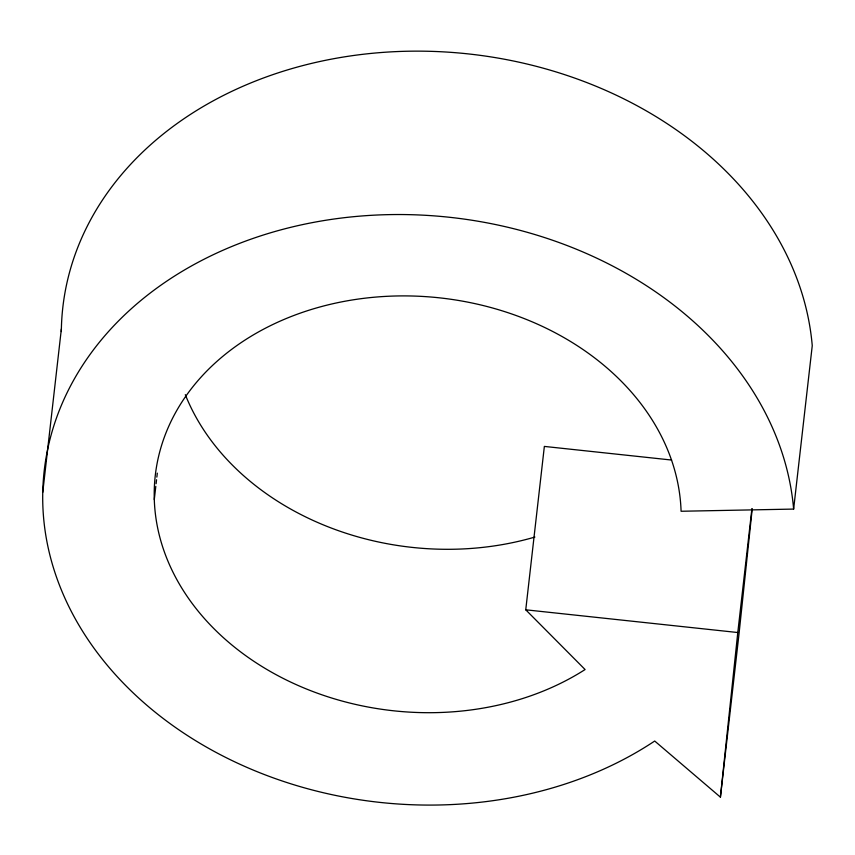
<?xml version="1.0" encoding="UTF-8"?>
<svg xmlns="http://www.w3.org/2000/svg" width="855" height="855" viewBox="0 0 855 855"><rect width="100%" height="100%" fill="white"/><g stroke="black" fill="none" stroke-linecap="round" stroke-linejoin="round"><path stroke-width="1.28" d="M671.592 460.043L544.357 446.417L525.75 609.807L585.087 669.54A261.427 206.568 6.5 0 1 309.264 690.124A261.427 206.568 6.5 0 1 154.295 499.523A264.11 208.695 6.5 0 1 410.999 295.98A264.11 208.695 6.5 0 1 681.082 511.258L793.632 509.078L812.25 345.687A376.809 297.743 6.5 0 0 427.66 51.257A376.809 297.743 6.5 0 0 61.368 328.961L42.75 492.352A368.313 291.031 6.5 0 0 257.034 771.638A368.313 291.031 6.5 0 0 654.706 741.029L720.412 797.149L737.79 632.529L751.908 508.672M752.208 508.971L739.03 633.758L720.412 797.149M154.295 499.523L155.802 486.345M156.102 483.706L156.55 479.762M156.85 477.122L157.299 473.168M525.75 609.807L737.79 632.529M42.75 492.352A376.809 297.743 6.5 0 1 409.053 214.648A376.809 297.743 6.5 0 1 793.632 509.078M534.899 537.058A261.427 206.568 6.5 0 1 185.3 394.647M61.325 331.558A368.313 291.031 6.5 0 1 61.368 328.961"/></g></svg>
